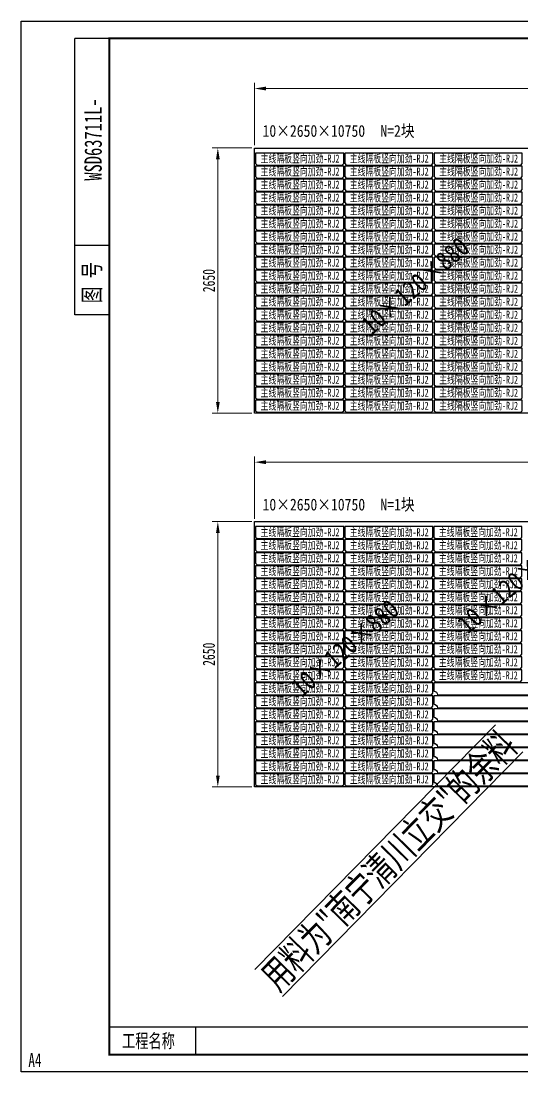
# Model space of a CAD drawing. Extents: x 1629247 to 2251351, y -601856 to -65897.
# Drawn here: x 1864821 to 1869833, y -411982 to -401482 of the extents above; entities that cross this region are included whole.
import ezdxf
from ezdxf.enums import TextEntityAlignment as Align

# ---------------------------------------------------------------- set-up
doc = ezdxf.new("R2010")
doc.units = 0
doc.header["$LTSCALE"] = 2
doc.header["$MEASUREMENT"] = 0
doc.header["$PDMODE"] = 35
doc.header["$PDSIZE"] = 50
doc.layers.get('0').update_dxf_attribs({"linetype": 'CONTINUOUS'})
doc.layers.get('Defpoints').update_dxf_attribs({"linetype": 'CONTINUOUS'})
doc.layers.add('A3', color=7, linetype='CONTINUOUS')
doc.styles.add('仿宋', font='仿宋_GB2312_1.ttf', dxfattribs={"width": 0.7})
doc.dimstyles.new('标准标注样式-45', dxfattribs={"dimscale": 45, "dimtxt": 2.7, "dimasz": 2.5, "dimexe": 1.25, "dimexo": 0.625, "dimtad": 1, "dimdec": 0, "dimdsep": 46, "dimtxsty": '仿宋', "dimcen": 2.5, "dimclrd": 3, "dimclre": 3, "dimclrt": 4, "dimazin": 0, "dimtfac": 1, "dimtdec": 0, "dimtmove": 0, "dimatfit": 3, "dimfxl": 1.25, "dimlwd": 13, "dimlwe": 13, "dimarcsym": 0})

# ---------------------------------------------------------------- blocks, each defined once
blk = doc.blocks.new('tukuangA4-')
at = {"layer": 'A3'}
for p, q in [((537, 7565), (537, 10327)), ((882, 10327), (537, 10327)), ((882, 8256), (537, 8256)), ((882, 7565), (537, 7565)), ((1745, 173), (1745, 449))]:
    blk.add_line(p, q, dxfattribs=at)
blk.add_lwpolyline([(14850, 10500), (14850, 0), (0, 0), (0, 10500)], close=True, dxfattribs=at)
for points, const_width in [([(882, 10327), (14677, 10327), (14677, 173), (882, 173), (882, 10327)], 17.3), ([(882, 449), (14677, 449)], 13.8)]:
    blk.add_lwpolyline(points, dxfattribs=dict(at, const_width=const_width))
at = {"layer": 'A3', "color": 7, "linetype": 'Continuous', "style": '仿宋', "width": 0.7}
blk.add_text('WSD63711L-', height=172.6, rotation=90, dxfattribs=at).set_placement((806, 9316), align=Align.CENTER)
blk.add_text('图 号', height=172.6, rotation=90, dxfattribs=at).set_placement((793, 7681))
blk.add_text('工程名称', height=138.1, dxfattribs=at).set_placement((1009, 242))
blk.add_text('A4', height=138.1, dxfattribs=at).set_placement((139, 50), align=Align.CENTER)
blk = doc.blocks.new('*D212')
at = {"color": 3, "lineweight": 13, "ltscale": 3}
for p, q in [((1867153, -402722), (1867153, -402100)), ((1877903, -402722), (1877903, -402100))]:
    blk.add_line(p, q, dxfattribs=at)
at = {"color": 3, "linetype": 'ByBlock', "lineweight": 13, "ltscale": 3}
blk.add_line((1867266, -402156), (1877791, -402156), dxfattribs=at)
at = {"color": 3, "ltscale": 3}
for points in [[(1867266, -402137), (1867266, -402175), (1867153, -402156)], [(1877791, -402137), (1877791, -402175), (1877903, -402156)]]:
    blk.add_solid(points, dxfattribs=at)
at = {"layer": 'Defpoints', "color": 0, "ltscale": 3}
for p in [(1877903, -402156), (1867153, -402750), (1877903, -402750)]:
    blk.add_point(p, dxfattribs=at)
at = {"color": 4, "ltscale": 3, "insert": (1872528, -402067), "char_height": 121.5, "attachment_point": 5, "style": '仿宋'}
blk.add_mtext('10750', dxfattribs=at)
blk = doc.blocks.new('*D213')
at = {"color": 3, "lineweight": 13, "ltscale": 3}
for p, q in [((1867125, -402750), (1866730, -402750)), ((1867125, -405400), (1866730, -405400))]:
    blk.add_line(p, q, dxfattribs=at)
at = {"color": 3, "linetype": 'ByBlock', "lineweight": 13, "ltscale": 3}
blk.add_line((1866786, -402863), (1866786, -405288), dxfattribs=at)
at = {"color": 3, "ltscale": 3}
for points in [[(1866768, -402863), (1866805, -402863), (1866786, -402750)], [(1866768, -405288), (1866805, -405288), (1866786, -405400)]]:
    blk.add_solid(points, dxfattribs=at)
at = {"layer": 'Defpoints', "color": 0, "ltscale": 3}
for p in [(1867153, -402750), (1866786, -405400), (1867153, -405400)]:
    blk.add_point(p, dxfattribs=at)
at = {"color": 4, "ltscale": 3, "insert": (1866697, -404075), "char_height": 121.5, "attachment_point": 5, "rotation": 90, "style": '仿宋'}
blk.add_mtext('2650', dxfattribs=at)
blk = doc.blocks.new('*D214')
at = {"color": 3, "lineweight": 13, "ltscale": 3}
for p, q in [((1867153, -406455), (1867153, -405833)), ((1877903, -406455), (1877903, -405833))]:
    blk.add_line(p, q, dxfattribs=at)
at = {"color": 3, "linetype": 'ByBlock', "lineweight": 13, "ltscale": 3}
blk.add_line((1867266, -405889), (1877791, -405889), dxfattribs=at)
at = {"color": 3, "ltscale": 3}
for points in [[(1867266, -405870), (1867266, -405908), (1867153, -405889)], [(1877791, -405870), (1877791, -405908), (1877903, -405889)]]:
    blk.add_solid(points, dxfattribs=at)
at = {"layer": 'Defpoints', "color": 0, "ltscale": 3}
for p in [(1877903, -405889), (1867153, -406483), (1877903, -406483)]:
    blk.add_point(p, dxfattribs=at)
at = {"color": 4, "ltscale": 3, "insert": (1872528, -405800), "char_height": 121.5, "attachment_point": 5, "style": '仿宋'}
blk.add_mtext('10750', dxfattribs=at)
blk = doc.blocks.new('*D215')
at = {"color": 3, "lineweight": 13, "ltscale": 3}
for p, q in [((1867125, -406483), (1866730, -406483)), ((1867125, -409133), (1866730, -409133))]:
    blk.add_line(p, q, dxfattribs=at)
at = {"color": 3, "linetype": 'ByBlock', "lineweight": 13, "ltscale": 3}
blk.add_line((1866786, -406596), (1866786, -409021), dxfattribs=at)
at = {"color": 3, "ltscale": 3}
for points in [[(1866768, -406596), (1866805, -406596), (1866786, -406483)], [(1866768, -409021), (1866805, -409021), (1866786, -409133)]]:
    blk.add_solid(points, dxfattribs=at)
at = {"layer": 'Defpoints', "color": 0, "ltscale": 3}
for p in [(1867153, -406483), (1866786, -409133), (1867153, -409133)]:
    blk.add_point(p, dxfattribs=at)
at = {"color": 4, "ltscale": 3, "insert": (1866697, -407808), "char_height": 121.5, "attachment_point": 5, "rotation": 90, "style": '仿宋'}
blk.add_mtext('2650', dxfattribs=at)

msp = doc.modelspace()

# ---------------------------------------------------------------- linework, layer by layer
at = {"color": 8, "ltscale": 3}
for points in [[(1867153.4, -405400.2), (1867153.4, -402750.2), (1877903.4, -402750.2), (1877903.4, -405400.2)], [(1867153.4, -409133.2), (1867153.4, -406483.2), (1877903.4, -406483.2), (1877903.4, -409133.2)]]:
    msp.add_lwpolyline(points, close=True, dxfattribs=at)
at = {"color": 1, "ltscale": 3}
for points in [[(1868043.4, -402800.2), (1867163.4, -402800.2), (1867163.4, -402905.2), (1867178.4, -402920.2), (1868028.4, -402920.2), (1868043.4, -402905.2)], [(1868933.4, -402800.2), (1868053.4, -402800.2), (1868053.4, -402905.2), (1868068.4, -402920.2), (1868918.4, -402920.2), (1868933.4, -402905.2)], [(1869826.5, -402800.2), (1868946.5, -402800.2), (1868946.5, -402905.2), (1868961.5, -402920.2), (1869811.5, -402920.2), (1869826.5, -402905.2)], [(1868043.4, -402930.2), (1867163.4, -402930.2), (1867163.4, -403035.2), (1867178.4, -403050.2), (1868028.4, -403050.2), (1868043.4, -403035.2)], [(1868933.4, -402930.2), (1868053.4, -402930.2), (1868053.4, -403035.2), (1868068.4, -403050.2), (1868918.4, -403050.2), (1868933.4, -403035.2)], [(1869826.5, -402930.2), (1868946.5, -402930.2), (1868946.5, -403035.2), (1868961.5, -403050.2), (1869811.5, -403050.2), (1869826.5, -403035.2)], [(1868043.4, -403060.2), (1867163.4, -403060.2), (1867163.4, -403165.2), (1867178.4, -403180.2), (1868028.4, -403180.2), (1868043.4, -403165.2)], [(1868933.4, -403060.2), (1868053.4, -403060.2), (1868053.4, -403165.2), (1868068.4, -403180.2), (1868918.4, -403180.2), (1868933.4, -403165.2)], [(1869826.5, -403060.2), (1868946.5, -403060.2), (1868946.5, -403165.2), (1868961.5, -403180.2), (1869811.5, -403180.2), (1869826.5, -403165.2)], [(1868043.4, -403190.2), (1867163.4, -403190.2), (1867163.4, -403295.2), (1867178.4, -403310.2), (1868028.4, -403310.2), (1868043.4, -403295.2)], [(1868933.4, -403190.2), (1868053.4, -403190.2), (1868053.4, -403295.2), (1868068.4, -403310.2), (1868918.4, -403310.2), (1868933.4, -403295.2)], [(1869826.5, -403190.2), (1868946.5, -403190.2), (1868946.5, -403295.2), (1868961.5, -403310.2), (1869811.5, -403310.2), (1869826.5, -403295.2)], [(1868043.4, -403320.2), (1867163.4, -403320.2), (1867163.4, -403425.2), (1867178.4, -403440.2), (1868028.4, -403440.2), (1868043.4, -403425.2)], [(1868933.4, -403320.2), (1868053.4, -403320.2), (1868053.4, -403425.2), (1868068.4, -403440.2), (1868918.4, -403440.2), (1868933.4, -403425.2)], [(1869826.5, -403320.2), (1868946.5, -403320.2), (1868946.5, -403425.2), (1868961.5, -403440.2), (1869811.5, -403440.2), (1869826.5, -403425.2)], [(1868043.4, -403450.2), (1867163.4, -403450.2), (1867163.4, -403555.2), (1867178.4, -403570.2), (1868028.4, -403570.2), (1868043.4, -403555.2)], [(1868933.4, -403450.2), (1868053.4, -403450.2), (1868053.4, -403555.2), (1868068.4, -403570.2), (1868918.4, -403570.2), (1868933.4, -403555.2)], [(1869826.5, -403450.2), (1868946.5, -403450.2), (1868946.5, -403555.2), (1868961.5, -403570.2), (1869811.5, -403570.2), (1869826.5, -403555.2)], [(1868043.4, -403580.2), (1867163.4, -403580.2), (1867163.4, -403685.2), (1867178.4, -403700.2), (1868028.4, -403700.2), (1868043.4, -403685.2)], [(1868933.4, -403580.2), (1868053.4, -403580.2), (1868053.4, -403685.2), (1868068.4, -403700.2), (1868918.4, -403700.2), (1868933.4, -403685.2)], [(1869826.5, -403580.2), (1868946.5, -403580.2), (1868946.5, -403685.2), (1868961.5, -403700.2), (1869811.5, -403700.2), (1869826.5, -403685.2)], [(1868043.4, -403710.2), (1867163.4, -403710.2), (1867163.4, -403815.2), (1867178.4, -403830.2), (1868028.4, -403830.2), (1868043.4, -403815.2)], [(1868933.4, -403710.2), (1868053.4, -403710.2), (1868053.4, -403815.2), (1868068.4, -403830.2), (1868918.4, -403830.2), (1868933.4, -403815.2)], [(1869826.5, -403710.2), (1868946.5, -403710.2), (1868946.5, -403815.2), (1868961.5, -403830.2), (1869811.5, -403830.2), (1869826.5, -403815.2)], [(1868043.4, -403840.2), (1867163.4, -403840.2), (1867163.4, -403945.2), (1867178.4, -403960.2), (1868028.4, -403960.2), (1868043.4, -403945.2)], [(1868933.4, -403840.2), (1868053.4, -403840.2), (1868053.4, -403945.2), (1868068.4, -403960.2), (1868918.4, -403960.2), (1868933.4, -403945.2)], [(1869826.5, -403840.2), (1868946.5, -403840.2), (1868946.5, -403945.2), (1868961.5, -403960.2), (1869811.5, -403960.2), (1869826.5, -403945.2)], [(1868043.4, -403970.2), (1867163.4, -403970.2), (1867163.4, -404075.2), (1867178.4, -404090.2), (1868028.4, -404090.2), (1868043.4, -404075.2)], [(1868933.4, -403970.2), (1868053.4, -403970.2), (1868053.4, -404075.2), (1868068.4, -404090.2), (1868918.4, -404090.2), (1868933.4, -404075.2)], [(1869826.5, -403970.2), (1868946.5, -403970.2), (1868946.5, -404075.2), (1868961.5, -404090.2), (1869811.5, -404090.2), (1869826.5, -404075.2)], [(1868043.4, -404100.2), (1867163.4, -404100.2), (1867163.4, -404205.2), (1867178.4, -404220.2), (1868028.4, -404220.2), (1868043.4, -404205.2)], [(1868933.4, -404100.2), (1868053.4, -404100.2), (1868053.4, -404205.2), (1868068.4, -404220.2), (1868918.4, -404220.2), (1868933.4, -404205.2)], [(1869826.5, -404100.2), (1868946.5, -404100.2), (1868946.5, -404205.2), (1868961.5, -404220.2), (1869811.5, -404220.2), (1869826.5, -404205.2)], [(1868043.4, -404230.2), (1867163.4, -404230.2), (1867163.4, -404335.2), (1867178.4, -404350.2), (1868028.4, -404350.2), (1868043.4, -404335.2)], [(1868933.4, -404230.2), (1868053.4, -404230.2), (1868053.4, -404335.2), (1868068.4, -404350.2), (1868918.4, -404350.2), (1868933.4, -404335.2)], [(1869826.5, -404230.2), (1868946.5, -404230.2), (1868946.5, -404335.2), (1868961.5, -404350.2), (1869811.5, -404350.2), (1869826.5, -404335.2)], [(1868043.4, -404360.2), (1867163.4, -404360.2), (1867163.4, -404465.2), (1867178.4, -404480.2), (1868028.4, -404480.2), (1868043.4, -404465.2)], [(1868933.4, -404360.2), (1868053.4, -404360.2), (1868053.4, -404465.2), (1868068.4, -404480.2), (1868918.4, -404480.2), (1868933.4, -404465.2)], [(1869826.5, -404360.2), (1868946.5, -404360.2), (1868946.5, -404465.2), (1868961.5, -404480.2), (1869811.5, -404480.2), (1869826.5, -404465.2)], [(1868043.4, -404490.2), (1867163.4, -404490.2), (1867163.4, -404595.2), (1867178.4, -404610.2), (1868028.4, -404610.2), (1868043.4, -404595.2)], [(1868933.4, -404490.2), (1868053.4, -404490.2), (1868053.4, -404595.2), (1868068.4, -404610.2), (1868918.4, -404610.2), (1868933.4, -404595.2)], [(1869826.5, -404490.2), (1868946.5, -404490.2), (1868946.5, -404595.2), (1868961.5, -404610.2), (1869811.5, -404610.2), (1869826.5, -404595.2)], [(1868043.4, -404620.2), (1867163.4, -404620.2), (1867163.4, -404725.2), (1867178.4, -404740.2), (1868028.4, -404740.2), (1868043.4, -404725.2)], [(1868933.4, -404620.2), (1868053.4, -404620.2), (1868053.4, -404725.2), (1868068.4, -404740.2), (1868918.4, -404740.2), (1868933.4, -404725.2)], [(1869826.5, -404620.2), (1868946.5, -404620.2), (1868946.5, -404725.2), (1868961.5, -404740.2), (1869811.5, -404740.2), (1869826.5, -404725.2)], [(1868043.4, -404750.2), (1867163.4, -404750.2), (1867163.4, -404855.2), (1867178.4, -404870.2), (1868028.4, -404870.2), (1868043.4, -404855.2)], [(1868933.4, -404750.2), (1868053.4, -404750.2), (1868053.4, -404855.2), (1868068.4, -404870.2), (1868918.4, -404870.2), (1868933.4, -404855.2)], [(1869826.5, -404750.2), (1868946.5, -404750.2), (1868946.5, -404855.2), (1868961.5, -404870.2), (1869811.5, -404870.2), (1869826.5, -404855.2)], [(1868043.4, -404880.2), (1867163.4, -404880.2), (1867163.4, -404985.2), (1867178.4, -405000.2), (1868028.4, -405000.2), (1868043.4, -404985.2)], [(1868933.4, -404880.2), (1868053.4, -404880.2), (1868053.4, -404985.2), (1868068.4, -405000.2), (1868918.4, -405000.2), (1868933.4, -404985.2)], [(1869826.5, -404880.2), (1868946.5, -404880.2), (1868946.5, -404985.2), (1868961.5, -405000.2), (1869811.5, -405000.2), (1869826.5, -404985.2)], [(1868043.4, -405010.2), (1867163.4, -405010.2), (1867163.4, -405115.2), (1867178.4, -405130.2), (1868028.4, -405130.2), (1868043.4, -405115.2)], [(1868933.4, -405010.2), (1868053.4, -405010.2), (1868053.4, -405115.2), (1868068.4, -405130.2), (1868918.4, -405130.2), (1868933.4, -405115.2)], [(1869826.5, -405010.2), (1868946.5, -405010.2), (1868946.5, -405115.2), (1868961.5, -405130.2), (1869811.5, -405130.2), (1869826.5, -405115.2)], [(1868043.4, -405140.2), (1867163.4, -405140.2), (1867163.4, -405245.2), (1867178.4, -405260.2), (1868028.4, -405260.2), (1868043.4, -405245.2)], [(1868933.4, -405140.2), (1868053.4, -405140.2), (1868053.4, -405245.2), (1868068.4, -405260.2), (1868918.4, -405260.2), (1868933.4, -405245.2)], [(1869826.5, -405140.2), (1868946.5, -405140.2), (1868946.5, -405245.2), (1868961.5, -405260.2), (1869811.5, -405260.2), (1869826.5, -405245.2)], [(1868043.4, -405270.2), (1867163.4, -405270.2), (1867163.4, -405375.2), (1867178.4, -405390.2), (1868028.4, -405390.2), (1868043.4, -405375.2)], [(1868933.4, -405270.2), (1868053.4, -405270.2), (1868053.4, -405375.2), (1868068.4, -405390.2), (1868918.4, -405390.2), (1868933.4, -405375.2)], [(1869826.5, -405270.2), (1868946.5, -405270.2), (1868946.5, -405375.2), (1868961.5, -405390.2), (1869811.5, -405390.2), (1869826.5, -405375.2)], [(1868043.4, -406533.2), (1867163.4, -406533.2), (1867163.4, -406638.2), (1867178.4, -406653.2), (1868028.4, -406653.2), (1868043.4, -406638.2)], [(1868933.4, -406533.2), (1868053.4, -406533.2), (1868053.4, -406638.2), (1868068.4, -406653.2), (1868918.4, -406653.2), (1868933.4, -406638.2)], [(1869823.4, -406533.2), (1868943.4, -406533.2), (1868943.4, -406638.2), (1868958.4, -406653.2), (1869808.4, -406653.2), (1869823.4, -406638.2)], [(1868043.4, -406663.2), (1867163.4, -406663.2), (1867163.4, -406768.2), (1867178.4, -406783.2), (1868028.4, -406783.2), (1868043.4, -406768.2)], [(1868933.4, -406663.2), (1868053.4, -406663.2), (1868053.4, -406768.2), (1868068.4, -406783.2), (1868918.4, -406783.2), (1868933.4, -406768.2)], [(1869823.4, -406663.2), (1868943.4, -406663.2), (1868943.4, -406768.2), (1868958.4, -406783.2), (1869808.4, -406783.2), (1869823.4, -406768.2)], [(1868043.4, -406793.2), (1867163.4, -406793.2), (1867163.4, -406898.2), (1867178.4, -406913.2), (1868028.4, -406913.2), (1868043.4, -406898.2)], [(1868933.4, -406793.2), (1868053.4, -406793.2), (1868053.4, -406898.2), (1868068.4, -406913.2), (1868918.4, -406913.2), (1868933.4, -406898.2)], [(1869823.4, -406793.2), (1868943.4, -406793.2), (1868943.4, -406898.2), (1868958.4, -406913.2), (1869808.4, -406913.2), (1869823.4, -406898.2)], [(1868043.4, -406923.2), (1867163.4, -406923.2), (1867163.4, -407028.2), (1867178.4, -407043.2), (1868028.4, -407043.2), (1868043.4, -407028.2)], [(1868933.4, -406923.2), (1868053.4, -406923.2), (1868053.4, -407028.2), (1868068.4, -407043.2), (1868918.4, -407043.2), (1868933.4, -407028.2)], [(1869823.4, -406923.2), (1868943.4, -406923.2), (1868943.4, -407028.2), (1868958.4, -407043.2), (1869808.4, -407043.2), (1869823.4, -407028.2)], [(1868043.4, -407053.2), (1867163.4, -407053.2), (1867163.4, -407158.2), (1867178.4, -407173.2), (1868028.4, -407173.2), (1868043.4, -407158.2)], [(1868933.4, -407053.2), (1868053.4, -407053.2), (1868053.4, -407158.2), (1868068.4, -407173.2), (1868918.4, -407173.2), (1868933.4, -407158.2)], [(1869823.4, -407053.2), (1868943.4, -407053.2), (1868943.4, -407158.2), (1868958.4, -407173.2), (1869808.4, -407173.2), (1869823.4, -407158.2)], [(1868043.4, -407183.2), (1867163.4, -407183.2), (1867163.4, -407288.2), (1867178.4, -407303.2), (1868028.4, -407303.2), (1868043.4, -407288.2)], [(1868933.4, -407183.2), (1868053.4, -407183.2), (1868053.4, -407288.2), (1868068.4, -407303.2), (1868918.4, -407303.2), (1868933.4, -407288.2)], [(1869823.4, -407183.2), (1868943.4, -407183.2), (1868943.4, -407288.2), (1868958.4, -407303.2), (1869808.4, -407303.2), (1869823.4, -407288.2)], [(1868043.4, -407313.2), (1867163.4, -407313.2), (1867163.4, -407418.2), (1867178.4, -407433.2), (1868028.4, -407433.2), (1868043.4, -407418.2)], [(1868933.4, -407313.2), (1868053.4, -407313.2), (1868053.4, -407418.2), (1868068.4, -407433.2), (1868918.4, -407433.2), (1868933.4, -407418.2)], [(1869823.4, -407313.2), (1868943.4, -407313.2), (1868943.4, -407418.2), (1868958.4, -407433.2), (1869808.4, -407433.2), (1869823.4, -407418.2)], [(1868043.4, -407443.2), (1867163.4, -407443.2), (1867163.4, -407548.2), (1867178.4, -407563.2), (1868028.4, -407563.2), (1868043.4, -407548.2)], [(1868933.4, -407443.2), (1868053.4, -407443.2), (1868053.4, -407548.2), (1868068.4, -407563.2), (1868918.4, -407563.2), (1868933.4, -407548.2)], [(1869823.4, -407443.2), (1868943.4, -407443.2), (1868943.4, -407548.2), (1868958.4, -407563.2), (1869808.4, -407563.2), (1869823.4, -407548.2)], [(1868043.4, -407573.2), (1867163.4, -407573.2), (1867163.4, -407678.2), (1867178.4, -407693.2), (1868028.4, -407693.2), (1868043.4, -407678.2)], [(1868933.4, -407573.2), (1868053.4, -407573.2), (1868053.4, -407678.2), (1868068.4, -407693.2), (1868918.4, -407693.2), (1868933.4, -407678.2)], [(1869823.4, -407573.2), (1868943.4, -407573.2), (1868943.4, -407678.2), (1868958.4, -407693.2), (1869808.4, -407693.2), (1869823.4, -407678.2)], [(1868043.4, -407703.2), (1867163.4, -407703.2), (1867163.4, -407808.2), (1867178.4, -407823.2), (1868028.4, -407823.2), (1868043.4, -407808.2)], [(1868933.4, -407703.2), (1868053.4, -407703.2), (1868053.4, -407808.2), (1868068.4, -407823.2), (1868918.4, -407823.2), (1868933.4, -407808.2)], [(1869823.4, -407703.2), (1868943.4, -407703.2), (1868943.4, -407808.2), (1868958.4, -407823.2), (1869808.4, -407823.2), (1869823.4, -407808.2)], [(1868043.4, -407833.2), (1867163.4, -407833.2), (1867163.4, -407938.2), (1867178.4, -407953.2), (1868028.4, -407953.2), (1868043.4, -407938.2)], [(1868933.4, -407833.2), (1868053.4, -407833.2), (1868053.4, -407938.2), (1868068.4, -407953.2), (1868918.4, -407953.2), (1868933.4, -407938.2)], [(1869823.4, -407833.2), (1868943.4, -407833.2), (1868943.4, -407938.2), (1868958.4, -407953.2), (1869808.4, -407953.2), (1869823.4, -407938.2)], [(1868043.4, -407963.2), (1867163.4, -407963.2), (1867163.4, -408068.2), (1867178.4, -408083.2), (1868028.4, -408083.2), (1868043.4, -408068.2)], [(1868933.4, -407963.2), (1868053.4, -407963.2), (1868053.4, -408068.2), (1868068.4, -408083.2), (1868918.4, -408083.2), (1868933.4, -408068.2)], [(1869823.4, -407963.2), (1868943.4, -407963.2), (1868943.4, -408068.2), (1868958.4, -408083.2), (1869808.4, -408083.2), (1869823.4, -408068.2)], [(1868043.4, -408093.2), (1867163.4, -408093.2), (1867163.4, -408198.2), (1867178.4, -408213.2), (1868028.4, -408213.2), (1868043.4, -408198.2)], [(1868933.4, -408093.2), (1868053.4, -408093.2), (1868053.4, -408198.2), (1868068.4, -408213.2), (1868918.4, -408213.2), (1868933.4, -408198.2)], [(1868043.4, -408223.2), (1867163.4, -408223.2), (1867163.4, -408328.2), (1867178.4, -408343.2), (1868028.4, -408343.2), (1868043.4, -408328.2)], [(1868933.4, -408223.2), (1868053.4, -408223.2), (1868053.4, -408328.2), (1868068.4, -408343.2), (1868918.4, -408343.2), (1868933.4, -408328.2)], [(1868043.4, -408353.2), (1867163.4, -408353.2), (1867163.4, -408458.2), (1867178.4, -408473.2), (1868028.4, -408473.2), (1868043.4, -408458.2)], [(1868933.4, -408353.2), (1868053.4, -408353.2), (1868053.4, -408458.2), (1868068.4, -408473.2), (1868918.4, -408473.2), (1868933.4, -408458.2)], [(1868043.4, -408483.2), (1867163.4, -408483.2), (1867163.4, -408588.2), (1867178.4, -408603.2), (1868028.4, -408603.2), (1868043.4, -408588.2)], [(1868933.4, -408483.2), (1868053.4, -408483.2), (1868053.4, -408588.2), (1868068.4, -408603.2), (1868918.4, -408603.2), (1868933.4, -408588.2)], [(1868043.4, -408613.2), (1867163.4, -408613.2), (1867163.4, -408718.2), (1867178.4, -408733.2), (1868028.4, -408733.2), (1868043.4, -408718.2)], [(1868933.4, -408613.2), (1868053.4, -408613.2), (1868053.4, -408718.2), (1868068.4, -408733.2), (1868918.4, -408733.2), (1868933.4, -408718.2)], [(1868043.4, -408743.2), (1867163.4, -408743.2), (1867163.4, -408848.2), (1867178.4, -408863.2), (1868028.4, -408863.2), (1868043.4, -408848.2)], [(1868933.4, -408743.2), (1868053.4, -408743.2), (1868053.4, -408848.2), (1868068.4, -408863.2), (1868918.4, -408863.2), (1868933.4, -408848.2)], [(1868043.4, -408873.2), (1867163.4, -408873.2), (1867163.4, -408978.2), (1867178.4, -408993.2), (1868028.4, -408993.2), (1868043.4, -408978.2)], [(1868933.4, -408873.2), (1868053.4, -408873.2), (1868053.4, -408978.2), (1868068.4, -408993.2), (1868918.4, -408993.2), (1868933.4, -408978.2)], [(1868043.4, -409003.2), (1867163.4, -409003.2), (1867163.4, -409108.2), (1867178.4, -409123.2), (1868028.4, -409123.2), (1868043.4, -409108.2)], [(1868933.4, -409003.2), (1868053.4, -409003.2), (1868053.4, -409108.2), (1868068.4, -409123.2), (1868918.4, -409123.2), (1868933.4, -409108.2)]]:
    msp.add_lwpolyline(points, close=True, dxfattribs=at)
for points in [[(1868978.4, -408213.2), (1872492.4, -408213.2, -0.4142136), (1872527.4, -408178.2), (1872527.4, -408093.2), (1868943.4, -408093.2), (1868943.4, -408178.2, -0.4142136)], [(1868978.4, -408343.2), (1872492.4, -408343.2, -0.4142136), (1872527.4, -408308.2), (1872527.4, -408223.2), (1868943.4, -408223.2), (1868943.4, -408308.2, -0.4142136)], [(1868978.4, -408473.2), (1872492.4, -408473.2, -0.4142136), (1872527.4, -408438.2), (1872527.4, -408353.2), (1868943.4, -408353.2), (1868943.4, -408438.2, -0.4142136)], [(1868978.4, -408603.2), (1872492.4, -408603.2, -0.4142136), (1872527.4, -408568.2), (1872527.4, -408483.2), (1868943.4, -408483.2), (1868943.4, -408568.2, -0.4142136)], [(1868978.4, -408733.2), (1872492.4, -408733.2, -0.4142136), (1872527.4, -408698.2), (1872527.4, -408613.2), (1868943.4, -408613.2), (1868943.4, -408698.2, -0.4142136)], [(1868978.4, -408863.2), (1872492.4, -408863.2, -0.4142136), (1872527.4, -408828.2), (1872527.4, -408743.2), (1868943.4, -408743.2), (1868943.4, -408828.2, -0.4142136)], [(1868978.4, -408993.2), (1872492.4, -408993.2, -0.4142136), (1872527.4, -408958.2), (1872527.4, -408873.2), (1868943.4, -408873.2), (1868943.4, -408958.2, -0.4142136)], [(1868978.4, -409123.2), (1872492.4, -409123.2, -0.4142136), (1872527.4, -409088.2), (1872527.4, -409003.2), (1868943.4, -409003.2), (1868943.4, -409088.2, -0.4142136)]]:
    msp.add_lwpolyline(points, format="xyb", close=True, dxfattribs=at)

# ---------------------------------------------------------------- block references
at = {"color": 8}
msp.add_blockref('tukuangA4-', (1864821, -411981.5), dxfattribs=at)

# ---------------------------------------------------------------- texts
at = {"color": 7, "style": '仿宋', "width": 0.85}
for s, height, p in [('10×2650×10750', 118.125, (1867232.8, -402638.5)), ('N=2块', 118.12, (1868408.8, -402638.5)), ('N=1块', 118.12, (1868408.8, -406371.6)), ('10×2650×10750', 118.125, (1867232.8, -406371.6))]:
    msp.add_text(s, height=height, dxfattribs=at).set_placement(p)
for p in [(1868754.5, -404126), (1869716.3, -407111.9), (1868055, -407745.1)]:
    msp.add_text('10×120×880', height=189, rotation=40.87392, dxfattribs=at).set_placement(p, align=Align.MIDDLE_CENTER)
at = {"layer": 'A3', "color": 6, "linetype": 'Continuous', "style": '仿宋', "width": 0.7}
for p in [(1867607.1, -402895.6), (1868497.1, -402895.6), (1869390.2, -402895.6), (1867607.1, -403025.6), (1868497.1, -403025.6), (1869390.2, -403025.6), (1867607.1, -403155.6), (1868497.1, -403155.6), (1869390.2, -403155.6), (1867607.1, -403285.6), (1868497.1, -403285.6), (1869390.2, -403285.6), (1867607.1, -403415.6), (1868497.1, -403415.6), (1869390.2, -403415.6), (1867607.1, -403545.6), (1868497.1, -403545.6), (1869390.2, -403545.6), (1867607.1, -403675.6), (1868497.1, -403675.6), (1869390.2, -403675.6), (1867607.1, -403805.6), (1868497.1, -403805.6), (1869390.2, -403805.6), (1867607.1, -403935.6), (1868497.1, -403935.6), (1869390.2, -403935.6), (1867607.1, -404065.6), (1868497.1, -404065.6), (1869390.2, -404065.6), (1867607.1, -404195.6), (1868497.1, -404195.6), (1869390.2, -404195.6), (1867607.1, -404325.6), (1868497.1, -404325.6), (1869390.2, -404325.6), (1867607.1, -404455.6), (1868497.1, -404455.6), (1869390.2, -404455.6), (1867607.1, -404585.6), (1868497.1, -404585.6), (1869390.2, -404585.6), (1867607.1, -404715.6), (1868497.1, -404715.6), (1869390.2, -404715.6), (1867607.1, -404845.6), (1868497.1, -404845.6), (1869390.2, -404845.6), (1867607.1, -404975.6), (1868497.1, -404975.6), (1869390.2, -404975.6), (1867607.1, -405105.6), (1868497.1, -405105.6), (1869390.2, -405105.6), (1867607.1, -405235.6), (1868497.1, -405235.6), (1869390.2, -405235.6), (1867607.1, -405365.6), (1868497.1, -405365.6), (1869390.2, -405365.6), (1867607.1, -406628.6), (1868497.1, -406628.6), (1869387.1, -406628.6), (1867607.1, -406758.6), (1868497.1, -406758.6), (1869387.1, -406758.6), (1867607.1, -406888.6), (1868497.1, -406888.6), (1869387.1, -406888.6), (1867607.1, -407018.6), (1868497.1, -407018.6), (1869387.1, -407018.6), (1867607.1, -407148.6), (1868497.1, -407148.6), (1869387.1, -407148.6), (1867607.1, -407278.6), (1868497.1, -407278.6), (1869387.1, -407278.6), (1867607.1, -407408.6), (1868497.1, -407408.6), (1869387.1, -407408.6), (1867607.1, -407538.6), (1868497.1, -407538.6), (1869387.1, -407538.6), (1867607.1, -407668.6), (1868497.1, -407668.6), (1869387.1, -407668.6), (1867607.1, -407798.6), (1868497.1, -407798.6), (1869387.1, -407798.6), (1867607.1, -407928.6), (1868497.1, -407928.6), (1869387.1, -407928.6), (1867607.1, -408058.6), (1868497.1, -408058.6), (1869387.1, -408058.6), (1867607.1, -408188.6), (1868497.1, -408188.6), (1867607.1, -408318.6), (1868497.1, -408318.6), (1867607.1, -408448.6), (1868497.1, -408448.6), (1867607.1, -408578.6), (1868497.1, -408578.6), (1867607.1, -408708.6), (1868497.1, -408708.6), (1867607.1, -408838.6), (1868497.1, -408838.6), (1867607.1, -408968.6), (1868497.1, -408968.6), (1867607.1, -409098.6), (1868497.1, -409098.6)]:
    msp.add_text('主线隔板竖向加劲-RJ2', height=80, dxfattribs=at).set_placement(p, align=Align.CENTER)
at = {"layer": 'A3', "color": 5, "linetype": 'Continuous', "style": '仿宋', "width": 0.7}
msp.add_text('%%U%%O用料为"南宁清川立交"的余料', height=276.19, rotation=45.50296, dxfattribs=at).set_placement((1867391.5, -411190.2))

# ---------------------------------------------------------------- dimensions: what is measured, and where the dimension line sits
at = {"color": 8, "ltscale": 3}
for base, p1, p2, picture, middle in [((1877903.4, -402155.8), (1867153.4, -402750.2), (1877903.4, -402750.2), '*D212', (1872528.4, -402066.9)), ((1877903.4, -405888.9), (1867153.4, -406483.2), (1877903.4, -406483.2), '*D214', (1872528.4, -405800))]:
    dim = msp.add_linear_dim(base=base, p1=p1, p2=p2, dimstyle='标准标注样式-45', dxfattribs=at)
    dim.commit()
    dim.dimension.update_dxf_attribs({"geometry": picture, "text_midpoint": middle})
for base, p1, p2, picture, middle in [((1866786.4, -405400.2), (1867153.4, -402750.2), (1867153.4, -405400.2), '*D213', (1866697.5, -404075.2)), ((1866786.4, -409133.2), (1867153.4, -406483.2), (1867153.4, -409133.2), '*D215', (1866697.5, -407808.2))]:
    dim = msp.add_linear_dim(base=base, p1=p1, p2=p2, angle=90, dimstyle='标准标注样式-45', dxfattribs=at)
    dim.commit()
    dim.dimension.update_dxf_attribs({"geometry": picture, "text_midpoint": middle})

doc.saveas('drawing.dxf')
